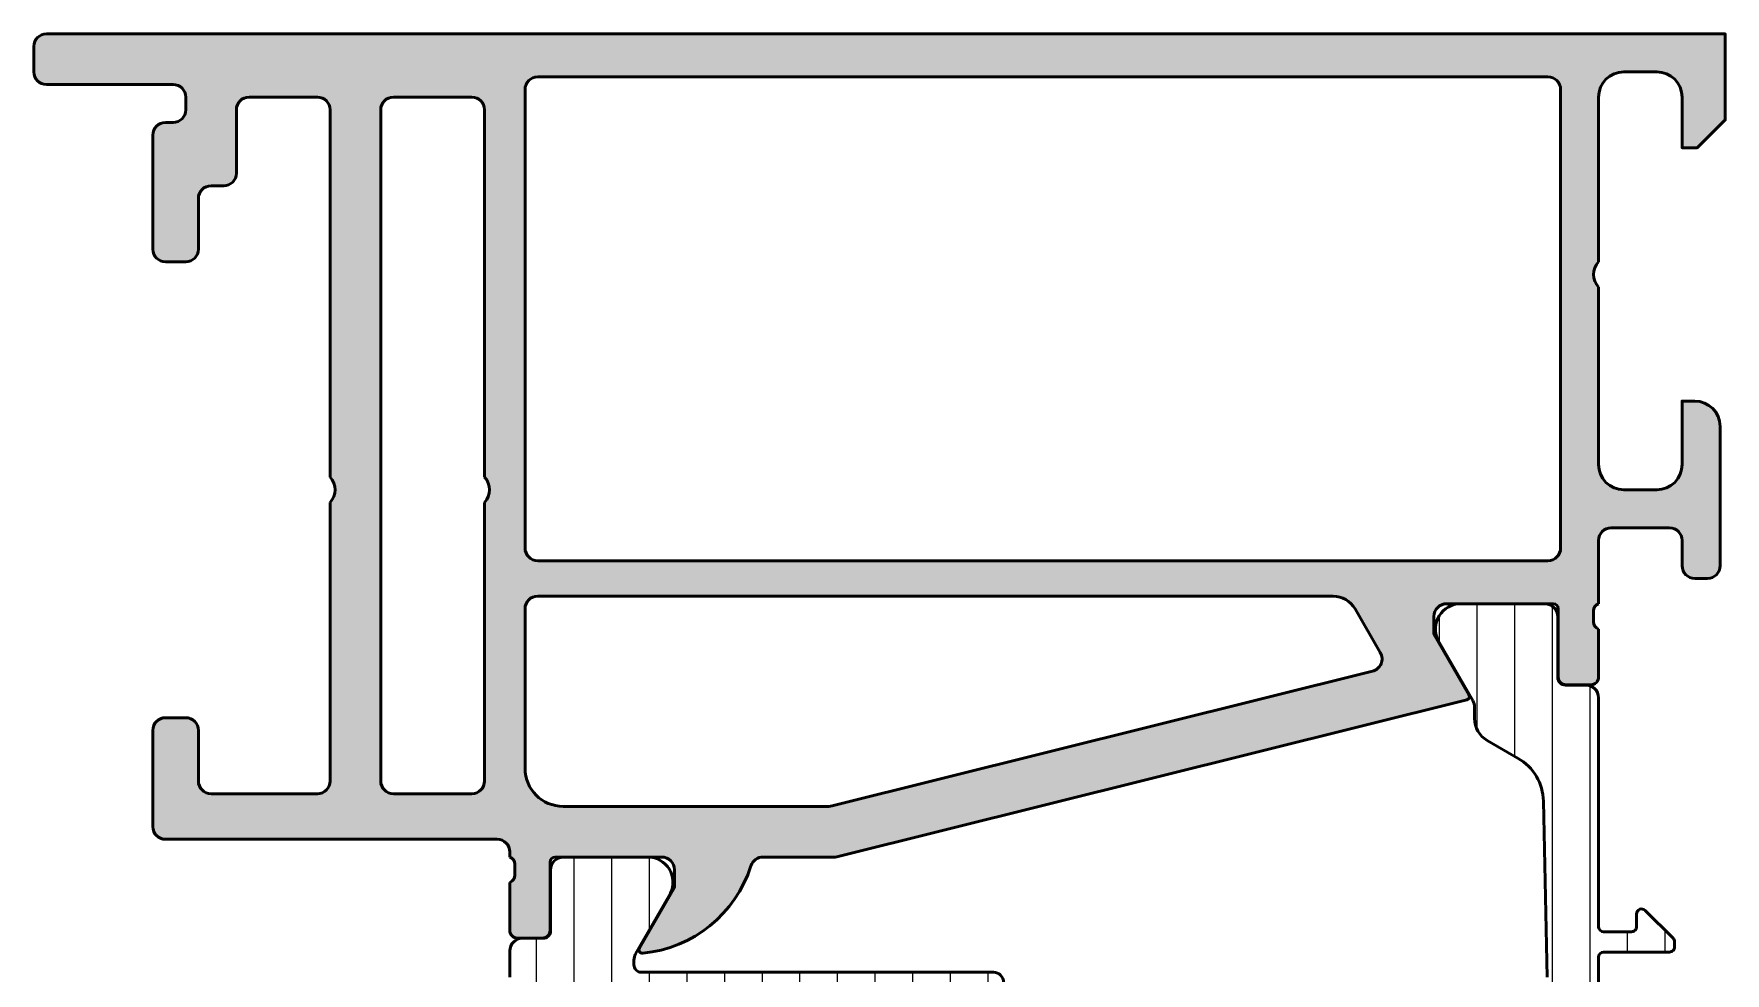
# Model space of a CAD drawing. Extents: x -26 to 63, y 0 to 100.
# Drawn here: x -25.8 to 41, y 62.9 to 100 of the extents above; entities that cross this region are included whole.
import ezdxf

# ---------------------------------------------------------------- set-up
doc = ezdxf.new("R2010")
doc.units = 0
for name, color, linetype, lineweight in [('0S-Alu contour', 7, 'Continuous', 50), ('0S-Alu hatch', 252, 'Continuous', 25), ('0S-Plastic contour', 254, 'Continuous', 50), ('0S-Plastic hatch', 253, 'Continuous', 25)]:
    doc.layers.add(name, color=color, linetype=linetype, lineweight=lineweight)
pattern_1 = [(90, (0, 0), (-1.4859, 0), [])]

# ---------------------------------------------------------------- blocks, each defined once
blk = doc.blocks.new('485140__6D739BB4_2F8B_4342_810F_809C6F480ECD_')
at = {"layer": '0S-Alu hatch'}
h = blk.add_hatch(color=256, dxfattribs=at)
edge = h.paths.add_edge_path()
edge.add_line((39.79999999999997, 78.50000000000003), (40.29999999999996, 78.50000000000003))
edge.add_arc((40.29999999999996, 79.00000000000003), 0.5, 270, 360)
edge.add_line((40.79999999999997, 79.00000000000003), (40.79999999999997, 84.50000000000001))
edge.add_arc((39.79999999999997, 84.50000000000001), 1, 0, 90)
edge.add_line((39.79999999999997, 85.50000000000001), (39.29999999999997, 85.50000000000001))
edge.add_line((39.29999999999997, 85.50000000000001), (39.29999999999997, 83.00000000000001))
edge.add_ellipse((38.29999999999997, 83.00000000000001), major_axis=(-1.000000000000003, 0), ratio=1, start_angle=90, end_angle=180, ccw=False)
edge.add_line((38.29999999999997, 82.00000000000001), (36.99999999999997, 82.00000000000001))
edge.add_ellipse((36.99999999999997, 83.00000000000001), major_axis=(-1, 0), ratio=1, start_angle=0, end_angle=90, ccw=False)
edge.add_line((35.99999999999997, 83.00000000000001), (35.99999999999997, 90.00000000000003))
edge.add_ellipse((36.52499999999997, 90.50000000000001), major_axis=(-0.7250000000000014, 0), ratio=1, start_angle=-43.6028189727038, end_angle=43.60281897270369, ccw=False)
edge.add_line((35.99999999999997, 91.00000000000003), (35.99999999999997, 97.50000000000003))
edge.add_ellipse((36.99999999999997, 97.50000000000003), major_axis=(-1, 0), ratio=1, start_angle=270, end_angle=360, ccw=False)
edge.add_line((36.99999999999997, 98.50000000000003), (38.29999999999997, 98.50000000000003))
edge.add_ellipse((38.29999999999997, 97.50000000000003), major_axis=(-1, 0), ratio=1, start_angle=180, end_angle=270, ccw=False)
edge.add_line((39.29999999999997, 97.50000000000003), (39.29999999999997, 95.50000000000001))
edge.add_line((39.29999999999997, 95.50000000000001), (39.89999999999997, 95.50000000000001))
edge.add_line((39.89999999999997, 95.50000000000001), (40.99999999999996, 96.60000000000004))
edge.add_line((40.99999999999996, 96.60000000000004), (40.99999999999996, 100))
edge.add_line((40.99999999999996, 100), (-25.30000000000003, 100))
edge.add_arc((-25.30000000000003, 99.50000000000001), 0.5, 90, 180)
edge.add_line((-25.80000000000003, 99.50000000000001), (-25.80000000000003, 98.50000000000001))
edge.add_arc((-25.30000000000001, 98.50000000000003), 0.5, 180, 270)
edge.add_line((-25.30000000000001, 98.00000000000004), (-20.30000000000002, 98.00000000000001))
edge.add_ellipse((-20.30000000000002, 97.50000000000001), major_axis=(-0.5, 0), ratio=1, start_angle=180, end_angle=270, ccw=False)
edge.add_line((-19.80000000000002, 97.50000000000001), (-19.80000000000004, 97.00000000000001))
edge.add_ellipse((-20.30000000000004, 97.00000000000001), major_axis=(-0.5, 0), ratio=1, start_angle=90, end_angle=180, ccw=False)
edge.add_line((-20.30000000000004, 96.50000000000001), (-20.60000000000004, 96.50000000000001))
edge.add_arc((-20.60000000000004, 96.00000000000001), 0.5, 90, 180)
edge.add_line((-21.10000000000004, 96.00000000000001), (-21.10000000000004, 91.50000000000003))
edge.add_arc((-20.60000000000004, 91.50000000000003), 0.5, 180, 270)
edge.add_line((-20.60000000000004, 91.00000000000003), (-19.80000000000002, 91.00000000000003))
edge.add_arc((-19.80000000000002, 91.50000000000001), 0.4999999999999858, 270, 360)
edge.add_line((-19.30000000000004, 91.50000000000001), (-19.30000000000004, 93.50000000000001))
edge.add_ellipse((-18.80000000000004, 93.50000000000003), major_axis=(-0.5, 0), ratio=1, start_angle=270, end_angle=360, ccw=False)
edge.add_line((-18.80000000000004, 94.00000000000003), (-18.30000000000002, 94.00000000000003))
edge.add_arc((-18.30000000000002, 94.50000000000001), 0.5, 270, 360)
edge.add_line((-17.80000000000002, 94.50000000000001), (-17.80000000000002, 97.00000000000001))
edge.add_ellipse((-17.30000000000002, 97.00000000000001), major_axis=(-0.5, 0), ratio=1, start_angle=270, end_angle=360, ccw=False)
edge.add_line((-17.30000000000002, 97.50000000000003), (-14.60000000000002, 97.50000000000001))
edge.add_ellipse((-14.60000000000002, 97.00000000000001), major_axis=(-0.4999999999999858, 0), ratio=1, start_angle=180, end_angle=270, ccw=False)
edge.add_line((-14.10000000000003, 97.00000000000001), (-14.10000000000001, 82.5))
edge.add_ellipse((-14.62500000000003, 82.00000000000001), major_axis=(-0.7249999999999945, 0), ratio=1, start_angle=136.3971810272975, end_angle=223.6028189727009, ccw=False)
edge.add_line((-14.10000000000002, 81.50000000000003), (-14.10000000000001, 70.50000000000003))
edge.add_ellipse((-14.60000000000001, 70.50000000000003), major_axis=(-0.5, 0), ratio=1, start_angle=90, end_angle=180, ccw=False)
edge.add_line((-14.60000000000001, 70.00000000000003), (-18.80000000000004, 70.00000000000003))
edge.add_ellipse((-18.80000000000004, 70.50000000000003), major_axis=(-0.5, 0), ratio=1, start_angle=0, end_angle=90, ccw=False)
edge.add_line((-19.30000000000004, 70.50000000000003), (-19.30000000000004, 72.50000000000003))
edge.add_arc((-19.80000000000002, 72.50000000000003), 0.5, 0, 90)
edge.add_line((-19.80000000000002, 73.00000000000003), (-20.60000000000004, 73.00000000000003))
edge.add_arc((-20.60000000000004, 72.50000000000003), 0.5, 90, 180)
edge.add_line((-21.10000000000004, 72.50000000000003), (-21.10000000000004, 68.70000000000002))
edge.add_arc((-20.60000000000004, 68.70000000000002), 0.5, 180, 270)
edge.add_line((-20.60000000000004, 68.20000000000002), (-7.500000000000014, 68.20000000000002))
edge.add_ellipse((-7.500000000000014, 67.70000000000002), major_axis=(-0.5, 0), ratio=1, start_angle=180, end_angle=270, ccw=False)
edge.add_line((-7.000000000000014, 67.70000000000002), (-7.000000000000014, 67.50000000000003))
edge.add_ellipse((-7.100000000000022, 67.21715728752541), major_axis=(-0.3000000000000023, 0), ratio=1, start_angle=180, end_angle=250.5287793655078, ccw=False)
edge.add_line((-6.800000000000011, 67.21715728752541), (-6.800000000000011, 66.78284271247465))
edge.add_ellipse((-7.100000000000008, 66.78284271247465), major_axis=(-0.2999999999999971, 0), ratio=1, start_angle=109.4712206344897, end_angle=180, ccw=False)
edge.add_line((-7.000000000000014, 66.50000000000003), (-7.000000000000014, 64.60000000000007))
edge.add_arc((-6.699999999999974, 64.60000000000007), 0.3000000000000398, 180, 269.9999999999973)
edge.add_line((-6.699999999999988, 64.30000000000003), (-5.710000000000064, 64.30000000000004))
edge.add_arc((-5.71000000000005, 64.60000000000007), 0.3000000000000256, 269.9999999999973, 360)
edge.add_line((-5.410000000000025, 64.60000000000007), (-5.41000000000001, 67.30000000000003))
edge.add_ellipse((-5.210000000000022, 67.30000000000003), major_axis=(-0.1999999999999886, 0), ratio=1, start_angle=270, end_angle=360, ccw=False)
edge.add_line((-5.210000000000022, 67.50000000000001), (-1.000000000000028, 67.50000000000003))
edge.add_ellipse((-1.000000000000028, 67.00000000000001), major_axis=(-0.5, 0), ratio=1, start_angle=180, end_angle=270, ccw=False)
edge.add_line((-0.5000000000000285, 67.00000000000001), (-0.5000000000000285, 66.30000000000003))
edge.add_line((-0.5000000000000285, 66.30000000000003), (-1.881495457622392, 63.90717967697247))
edge.add_arc((-1.761880215351737, 63.83811978464832), 0.1381197846482912, 149.9999999999988, 275.6225775507957)
edge.add_arc((-2.238223241173841, 68.67660886184784), 5.000000000000007, 275.6225775507937, 342.2515836439299)
edge.add_ellipse((2.999999999999971, 67.00000000000001), major_axis=(-0.4999999999999993, 0), ratio=1, start_angle=270, end_angle=342.2515836439297, ccw=False)
edge.add_line((2.999999999999971, 67.50000000000003), (5.850605124087991, 67.50000000000003))
edge.add_arc((5.850605124087991, 68.00000000000003), 0.5000000000000142, 270, 284.0000000000008)
edge.add_line((5.971566071887835, 67.514852136862), (30.79529441547361, 73.70410274788993))
edge.add_arc((30.76188021535168, 73.83811978464834), 0.1381197846483008, 283.9999999999987, 389.9999999999931)
edge.add_line((30.88149545762235, 73.90717967697248), (29.49999999999997, 76.30000000000004))
edge.add_line((29.49999999999997, 76.30000000000004), (29.49999999999997, 77.00000000000001))
edge.add_ellipse((29.99999999999997, 77.00000000000001), major_axis=(-0.5, 0), ratio=1, start_angle=270, end_angle=360, ccw=False)
edge.add_line((29.99999999999997, 77.50000000000003), (34.20999999999998, 77.50000000000003))
edge.add_ellipse((34.20999999999998, 77.30000000000003), major_axis=(-0.2000000000000028, 0), ratio=1, start_angle=180, end_angle=270, ccw=False)
edge.add_line((34.40999999999998, 77.30000000000003), (34.40999999999998, 74.60000000000007))
edge.add_arc((34.71000000000002, 74.60000000000007), 0.3000000000000398, 180, 270)
edge.add_line((34.71000000000002, 74.30000000000003), (35.69999999999993, 74.30000000000003))
edge.add_arc((35.69999999999993, 74.60000000000007), 0.3000000000000398, 270, 360)
edge.add_line((35.99999999999997, 74.60000000000007), (35.99999999999997, 76.50000000000003))
edge.add_ellipse((36.09999999999998, 76.78284271247465), major_axis=(-0.2999999999999999, 0), ratio=1, start_angle=0, end_angle=70.52877936550908, ccw=False)
edge.add_line((35.79999999999997, 76.78284271247465), (35.79999999999997, 77.21715728752541))
edge.add_ellipse((36.09999999999998, 77.21715728752541), major_axis=(-0.3000000000000007, 0), ratio=1, start_angle=289.471220634491, end_angle=360, ccw=False)
edge.add_line((35.99999999999997, 77.50000000000003), (35.99999999999997, 80.00000000000003))
edge.add_ellipse((36.49999999999997, 80.00000000000003), major_axis=(-0.4999999999999929, 0), ratio=1, start_angle=270, end_angle=360, ccw=False)
edge.add_line((36.49999999999997, 80.50000000000001), (38.79999999999997, 80.50000000000001))
edge.add_ellipse((38.79999999999997, 80.00000000000003), major_axis=(-0.5, 0), ratio=1, start_angle=180, end_angle=270, ccw=False)
edge.add_line((39.29999999999997, 80.00000000000003), (39.29999999999997, 79.00000000000003))
edge.add_arc((39.79999999999997, 79.00000000000003), 0.5, 180, 270)
edge = h.paths.add_edge_path()
edge.add_line((-6.400000000000034, 79.70000000000002), (-6.400000000000034, 97.80000000000003))
edge.add_ellipse((-5.900000000000034, 97.80000000000003), major_axis=(-0.5, 0), ratio=1, start_angle=270, end_angle=360, ccw=False)
edge.add_line((-5.900000000000034, 98.30000000000003), (33.99999999999997, 98.30000000000003))
edge.add_ellipse((33.99999999999997, 97.80000000000003), major_axis=(-0.5, 0), ratio=1, start_angle=180, end_angle=270, ccw=False)
edge.add_line((34.49999999999997, 97.80000000000003), (34.49999999999997, 79.70000000000003))
edge.add_ellipse((33.99999999999997, 79.70000000000003), major_axis=(-0.5, 0), ratio=1, start_angle=90, end_angle=180, ccw=False)
edge.add_line((33.99999999999997, 79.20000000000003), (-5.900000000000019, 79.2))
edge.add_ellipse((-5.900000000000019, 79.70000000000002), major_axis=(-0.5000000000000142, 0), ratio=1, start_angle=0, end_angle=90, ccw=False)
edge = h.paths.add_edge_path()
edge.add_line((-6.400000000000034, 71.00000000000003), (-6.400000000000019, 77.30000000000001))
edge.add_ellipse((-5.900000000000019, 77.30000000000001), major_axis=(-0.5, 0), ratio=1, start_angle=270, end_angle=360, ccw=False)
edge.add_line((-5.900000000000019, 77.80000000000001), (25.51628314259157, 77.80000000000001))
edge.add_ellipse((25.51628314259157, 76.80000000000003), major_axis=(-0.9999999999999948, 0), ratio=1, start_angle=209.9999999999992, end_angle=270, ccw=False)
edge.add_line((26.38230854637601, 77.30000000000001), (27.38040457618561, 75.571246965537))
edge.add_ellipse((26.94739187429339, 75.321246965537), major_axis=(-0.4999999999999971, 0), ratio=1, start_angle=103.9999999999996, end_angle=210.0000000000001, ccw=False)
edge.add_line((27.06835282209322, 74.836099102399), (5.725996950082034, 69.51485213686203))
edge.add_ellipse((5.605036002282204, 70.00000000000003), major_axis=(-0.5, 0), ratio=1, start_angle=90, end_angle=103.9999999999996, ccw=False)
edge.add_line((5.605036002282204, 69.50000000000001), (-4.900000000000034, 69.50000000000001))
edge.add_ellipse((-4.900000000000034, 71.00000000000003), major_axis=(-1.5, 0), ratio=1, start_angle=0, end_angle=90, ccw=False)
edge = h.paths.add_edge_path()
edge.add_ellipse((-11.60000000000001, 97.00000000000001), major_axis=(-0.5, 0), ratio=1, start_angle=270, end_angle=360, ccw=False)
edge.add_line((-11.60000000000001, 97.50000000000003), (-8.500000000000028, 97.50000000000001))
edge.add_ellipse((-8.500000000000028, 97.00000000000001), major_axis=(-0.5, 0), ratio=1, start_angle=180, end_angle=270, ccw=False)
edge.add_line((-8.000000000000028, 97.00000000000001), (-8.000000000000028, 82.50000000000003))
edge.add_ellipse((-8.525000000000018, 82.00000000000001), major_axis=(-0.7249999999999939, 0), ratio=1, start_angle=136.397181027296, end_angle=223.6028189727041, ccw=False)
edge.add_line((-8.000000000000028, 81.50000000000003), (-8.000000000000028, 70.50000000000007))
edge.add_ellipse((-8.500000000000028, 70.50000000000007), major_axis=(-0.5, 0), ratio=1, start_angle=90, end_angle=180, ccw=False)
edge.add_line((-8.500000000000028, 70.00000000000009), (-11.60000000000002, 70.00000000000003))
edge.add_ellipse((-11.60000000000002, 70.50000000000003), major_axis=(-0.5, 0), ratio=1, start_angle=0, end_angle=90, ccw=False)
edge.add_line((-12.10000000000002, 70.50000000000003), (-12.10000000000001, 97.00000000000001))
at = {"layer": '0S-Alu contour', "color": 7}
for points in [[(39.29999999999997, 97.50000000000003), (39.29999999999997, 95.50000000000001), (39.89999999999997, 95.50000000000001), (40.99999999999996, 96.60000000000004), (40.99999999999996, 100), (-25.30000000000003, 100)], [(-25.80000000000003, 99.50000000000001), (-25.80000000000003, 98.50000000000001)], [(-5.900000000000034, 98.30000000000003), (33.99999999999997, 98.30000000000003)], [(36.99999999999997, 98.50000000000003), (38.29999999999997, 98.50000000000003)], [(-25.30000000000001, 98.00000000000004), (-20.30000000000002, 98.00000000000001)], [(-6.400000000000034, 79.70000000000002), (-6.400000000000034, 97.80000000000003)], [(34.49999999999997, 97.80000000000003), (34.49999999999997, 79.70000000000003)], [(-19.80000000000002, 97.50000000000001), (-19.80000000000004, 97.00000000000001)], [(-17.80000000000002, 94.50000000000001), (-17.80000000000002, 97.00000000000001)], [(-17.30000000000002, 97.50000000000003), (-14.60000000000002, 97.50000000000001)], [(-14.10000000000003, 97.00000000000001), (-14.10000000000001, 82.5)], [(-12.10000000000002, 70.50000000000003), (-12.10000000000001, 97.00000000000001)], [(-11.60000000000001, 97.50000000000003), (-8.500000000000028, 97.50000000000001)], [(-8.000000000000028, 97.00000000000001), (-8.000000000000028, 82.50000000000003)], [(35.99999999999997, 91.00000000000003), (35.99999999999997, 97.50000000000003)], [(-20.30000000000004, 96.50000000000001), (-20.60000000000004, 96.50000000000001)], [(-21.10000000000004, 96.00000000000001), (-21.10000000000004, 91.50000000000003)], [(-18.80000000000004, 94.00000000000003), (-18.30000000000002, 94.00000000000003)], [(-19.30000000000004, 91.50000000000001), (-19.30000000000004, 93.50000000000001)], [(-20.60000000000004, 91.00000000000003), (-19.80000000000002, 91.00000000000003)], [(35.99999999999997, 83.00000000000001), (35.99999999999997, 90.00000000000003)], [(39.79999999999997, 85.50000000000001), (39.29999999999997, 85.50000000000001), (39.29999999999997, 83.00000000000001)], [(40.79999999999997, 79.00000000000003), (40.79999999999997, 84.50000000000001)], [(-14.10000000000002, 81.50000000000003), (-14.10000000000001, 70.50000000000003)], [(-8.000000000000028, 81.50000000000003), (-8.000000000000028, 70.50000000000007)], [(38.29999999999997, 82.00000000000001), (36.99999999999997, 82.00000000000001)], [(36.49999999999997, 80.50000000000001), (38.79999999999997, 80.50000000000001)], [(35.99999999999997, 77.50000000000003), (35.99999999999997, 80.00000000000003)], [(39.29999999999997, 80.00000000000003), (39.29999999999997, 79.00000000000003)], [(33.99999999999997, 79.20000000000003), (-5.900000000000019, 79.2)], [(39.79999999999997, 78.50000000000003), (40.29999999999996, 78.50000000000003)], [(-5.900000000000019, 77.80000000000001), (25.51628314259157, 77.80000000000001)], [(29.99999999999997, 77.50000000000003), (34.20999999999998, 77.50000000000003)], [(-6.400000000000034, 71.00000000000003), (-6.400000000000019, 77.30000000000001)], [(26.38230854637601, 77.30000000000001), (27.38040457618561, 75.571246965537)], [(30.88149545762235, 73.90717967697248), (29.49999999999997, 76.30000000000004), (29.49999999999997, 77.00000000000001)], [(34.40999999999998, 77.30000000000003), (34.40999999999998, 74.60000000000007)], [(35.79999999999997, 76.78284271247465), (35.79999999999997, 77.21715728752541)], [(35.99999999999997, 74.60000000000007), (35.99999999999997, 76.50000000000003)], [(27.06835282209322, 74.836099102399), (5.725996950082034, 69.51485213686203)], [(34.71000000000002, 74.30000000000003), (35.69999999999993, 74.30000000000003)], [(5.971566071887835, 67.514852136862), (30.79529441547361, 73.70410274788993)], [(-19.80000000000002, 73.00000000000003), (-20.60000000000004, 73.00000000000003)], [(-21.10000000000004, 72.50000000000003), (-21.10000000000004, 68.70000000000002)], [(-19.30000000000004, 70.50000000000003), (-19.30000000000004, 72.50000000000003)], [(-14.60000000000001, 70.00000000000003), (-18.80000000000004, 70.00000000000003)], [(-8.500000000000028, 70.00000000000009), (-11.60000000000002, 70.00000000000003)], [(5.605036002282204, 69.50000000000001), (-4.900000000000034, 69.50000000000001)], [(-20.60000000000004, 68.20000000000002), (-7.500000000000014, 68.20000000000002)], [(-7.000000000000014, 67.70000000000002), (-7.000000000000014, 67.50000000000003)], [(-5.210000000000022, 67.50000000000001), (-1.000000000000028, 67.50000000000003)], [(2.999999999999971, 67.50000000000003), (5.850605124087991, 67.50000000000003)], [(-6.800000000000011, 67.21715728752541), (-6.800000000000011, 66.78284271247465)], [(-5.410000000000025, 64.60000000000007), (-5.41000000000001, 67.30000000000003)], [(-0.5000000000000285, 67.00000000000001), (-0.5000000000000285, 66.30000000000003), (-1.881495457622392, 63.90717967697247)], [(-7.000000000000014, 66.50000000000003), (-7.000000000000014, 64.60000000000007)], [(-6.699999999999988, 64.30000000000003), (-5.710000000000064, 64.30000000000004)]]:
    blk.add_lwpolyline(points, dxfattribs=at)
for centre, radius, start, end in [((-25.30000000000003, 99.50000000000001), 0.5, 90, 180), ((-25.30000000000001, 98.50000000000003), 0.5, 180, 270), ((-20.60000000000004, 96.00000000000001), 0.5, 90, 180), ((-18.30000000000002, 94.50000000000001), 0.5, 270, 0), ((-20.60000000000004, 91.50000000000003), 0.5, 180, 270), ((-19.80000000000002, 91.50000000000001), 0.4999999999999858, 270, 0), ((39.79999999999997, 84.50000000000001), 1, 0, 90), ((39.79999999999997, 79.00000000000003), 0.5, 180, 270), ((40.29999999999996, 79.00000000000003), 0.5, 270, 0), ((34.71000000000002, 74.60000000000007), 0.3000000000000398, 180, 270), ((35.69999999999993, 74.60000000000007), 0.3000000000000398, 270, 0), ((30.76188021535168, 73.83811978464834), 0.1381197846483008, 283.9999999999987, 29.99999999999313), ((-20.60000000000004, 72.50000000000003), 0.5, 90, 180), ((-19.80000000000002, 72.50000000000003), 0.5, 0, 90), ((-20.60000000000004, 68.70000000000002), 0.5, 180, 270), ((5.850605124087991, 68.00000000000003), 0.5000000000000142, 270, 284.0000000000008), ((-2.238223241173841, 68.67660886184784), 5.000000000000007, 275.6225775507937, 342.2515836439299), ((-6.699999999999974, 64.60000000000007), 0.3000000000000398, 180, 269.9999999999973), ((-5.71000000000005, 64.60000000000007), 0.3000000000000256, 269.9999999999973, 0), ((-1.761880215351737, 63.83811978464832), 0.1381197846482912, 149.9999999999988, 275.6225775507957)]:
    blk.add_arc(centre, radius, start, end, dxfattribs=at)
at = {"layer": '0S-Alu contour', "color": 7, "extrusion": (0, -1e-16, -1)}
for centre, radius, start, end in [((5.900000000000034, 97.80000000000003), 0.5, 0, 90), ((-33.99999999999997, 97.80000000000003), 0.5, 90, 180), ((-36.99999999999997, 97.50000000000003), 1, 0, 90), ((-38.29999999999997, 97.50000000000003), 1, 90, 180), ((20.30000000000002, 97.50000000000001), 0.5, 90, 180), ((20.30000000000004, 97.00000000000001), 0.5, 180, 270), ((17.30000000000002, 97.00000000000001), 0.5, 0, 90), ((14.60000000000002, 97.00000000000001), 0.4999999999999858, 90, 180), ((11.60000000000001, 97.00000000000001), 0.5, 0, 90), ((8.500000000000028, 97.00000000000001), 0.5, 90, 180), ((18.80000000000004, 93.50000000000003), 0.5, 0, 90), ((-36.52499999999997, 90.50000000000001), 0.7250000000000015, 316.3971810272963, 43.60281897270371), ((-36.99999999999997, 83.00000000000001), 1, 270, 0), ((-38.29999999999997, 83.00000000000001), 1.000000000000003, 180, 270), ((14.62500000000003, 82.00000000000001), 0.7249999999999948, 136.3971810272991, 223.6028189727025), ((8.525000000000018, 82.00000000000001), 0.7249999999999939, 136.3971810272959, 223.6028189727041), ((-36.49999999999997, 80.00000000000003), 0.4999999999999929, 0, 90), ((-38.79999999999997, 80.00000000000003), 0.5, 90, 180), ((5.900000000000019, 79.70000000000002), 0.5000000000000142, 270, 0), ((-33.99999999999997, 79.70000000000003), 0.5, 180, 270), ((5.900000000000019, 77.30000000000001), 0.5, 0, 90), ((-25.51628314259157, 76.80000000000003), 0.9999999999999948, 90, 150.0000000000008), ((-29.99999999999997, 77.00000000000001), 0.5, 0, 90), ((-34.20999999999998, 77.30000000000003), 0.2000000000000028, 90, 180), ((-36.09999999999998, 77.21715728752541), 0.3000000000000007, 0, 70.52877936550902), ((-36.09999999999998, 76.78284271247465), 0.2999999999999999, 289.471220634491, 0), ((-26.94739187429339, 75.321246965537), 0.4999999999999971, 149.9999999999999, 256.0000000000004), ((4.900000000000034, 71.00000000000003), 1.5, 270, 0), ((18.80000000000004, 70.50000000000003), 0.5, 270, 0), ((14.60000000000001, 70.50000000000003), 0.5, 180, 270), ((11.60000000000002, 70.50000000000003), 0.5, 270, 0), ((8.500000000000028, 70.50000000000007), 0.5, 180, 270), ((-5.605036002282204, 70.00000000000003), 0.5, 256.0000000000004, 270), ((7.500000000000014, 67.70000000000002), 0.5, 90, 180), ((7.100000000000022, 67.21715728752541), 0.3000000000000023, 109.4712206344922, 180), ((5.210000000000022, 67.30000000000003), 0.1999999999999886, 0, 90), ((1.000000000000028, 67.00000000000001), 0.5, 90, 180), ((-2.999999999999971, 67.00000000000001), 0.4999999999999993, 17.74841635607033, 90), ((7.100000000000008, 66.78284271247465), 0.2999999999999971, 180, 250.5287793655103)]:
    blk.add_arc(centre, radius, start, end, dxfattribs=at)
blk = doc.blocks.new('284511__D73713A2_F3BB_4041_AABD_AE9E9CA98758___A95AEC4E_411C_4AE1_9208_4C59EDADB4A6_')
at = {"layer": '0S-Plastic hatch'}
h = blk.add_hatch(dxfattribs=at)
h.set_pattern_fill('ANSI31', color=256, scale=0.4680000000000001, angle=45, style=0)
h.set_pattern_definition(pattern_1)
edge = h.paths.add_edge_path()
edge.add_arc((-11.16602540378494, 61.95000000000004), 0.4999999999998935, 89.99999999995767, 119.9999999999582)
edge.add_line((-11.41602540378457, 62.38301270189236), (-15.64999999999996, 59.93852632902512))
edge.add_arc((-15.39999999999999, 59.50551362713286), 0.5000000000000147, 119.9999999999953, 180)
edge.add_line((-15.9, 59.50551362713286), (-15.9, 50.05000000000011))
edge.add_line((-15.9, 50.05000000000011), (-11.53802629928938, 23.58735954902181))
edge.add_arc((-10.55134089668849, 23.74999999999998), 1.000000000000039, 189.3601908019132, 269.9999999999984)
edge.add_line((-10.55134089668851, 22.74999999999994), (-6.449137756705212, 22.75000000000011))
edge.add_ellipse((-6.449137756705425, 21.74999999999954), major_axis=(-1.000000000000564, 0), ratio=1, start_angle=242.0205256115062, end_angle=269.99999999998784, ccw=False)
edge.add_line((-5.9799825307432, 22.63311571945734), (-3.265422387019157, 21.19100564310406))
edge.add_ellipse((-3.50000000000017, 20.74944778337533), major_axis=(-0.5000000000000889, 0), ratio=1, start_angle=180, end_angle=242.0205256115073, ccw=False)
edge.add_line((-3.000000000000071, 20.74944778337533), (-2.999999999999985, 18.70999699999998))
edge.add_arc((-2.499999999999985, 18.709997), 0.5, 180, 269.9999999999984)
edge.add_line((-2.5, 18.20999699999999), (-1.689668666659542, 18.20999699999999))
edge.add_ellipse((-1.689668666659542, 17.90999699999998), major_axis=(-0.3000000000000114, 0), ratio=1, start_angle=180, end_angle=270, ccw=False)
edge.add_line((-1.389668666659531, 17.90999699999998), (-1.390000617056557, 15.50999861706371))
edge.add_arc((-0.8900046396179347, 15.50999597743862), 0.4999959774455904, 179.9996975182267, 270.0003024811842)
edge.add_line((-0.8900019999928758, 15.01), (2.586539498106617, 15.01))
edge.add_arc((2.464268009212815, 15.97304867481267), 0.9707796181702386, 277.2357272317155, 395.7664850262783)
edge.add_line((3.25196426971776, 16.540453), (1.904096859469277, 18.95780924661294))
edge.add_arc((1.550529463884771, 19.02062904479975), 0.3591047622416628, 349.9251558070029, 373.3018250397535)
edge.add_line((1.899999999999977, 19.1032521326868), (1.899999999999977, 19.25000000000005))
edge.add_ellipse((2.199999999999931, 19.25000000000005), major_axis=(-0.2999999999999545, 0), ratio=1, start_angle=270, end_angle=360, ccw=False)
edge.add_line((2.199999999999931, 19.55), (12.09999999999994, 19.55))
edge.add_arc((12.09999999999993, 19.95000000000009), 0.400000000000091, 270.000000000001, 450.000000000001)
edge.add_line((12.09999999999993, 20.35000000000019), (3.817789365490583, 20.3499999999999))
edge.add_ellipse((3.817789365490597, 22.35000000000001), major_axis=(-2.000000000000106, 0), ratio=1, start_angle=36.05739763205918, end_angle=89.9999999999996, ccw=False)
edge.add_line((2.200933848711372, 21.17280917525619), (-5.349730055303922, 31.54354290163332))
edge.add_ellipse((-3.732874538524882, 32.72073372637712), major_axis=(-1.999999999999949, 0), ratio=1, start_angle=9.360190801872989, end_angle=36.05739763206208, ccw=False)
edge.add_line((-5.706245343726777, 32.39545282442218), (-8.577198026219946, 49.812565764959))
edge.add_ellipse((-6.603827221017922, 50.13784666691368), major_axis=(-2.000000000000032, 0), ratio=1, start_angle=-45.00000000000608, end_angle=9.360190801865315, ccw=False)
edge.add_line((-8.018040783390887, 51.55206022928695), (-4.085786437627064, 55.48431457505068))
edge.add_arc((-5.500000000000284, 56.89852813742382), 2.000000000000116, 315.0000000000017, 360)
edge.add_line((-3.50000000000017, 56.89852813742382), (-3.500000000000028, 60.42816335794332))
edge.add_ellipse((-2.500000000000028, 60.42816335794329), major_axis=(-1, 0), ratio=1, start_angle=300.00000000001216, end_angle=360, ccw=False)
edge.add_line((-3.000000000000213, 61.29418876172763), (-1.749742261193617, 62.01602540378436))
edge.add_ellipse((-1.249742261193375, 61.14999999999998), major_axis=(-1.000000000000073, 0), ratio=1, start_angle=270.00000000000244, end_angle=300.00000000001353, ccw=False)
edge.add_line((-1.249742261193418, 62.15000000000006), (12.10000000000006, 62.15000000000009))
edge.add_arc((12.10000000000006, 62.55000000000006), 0.3999999999999772, 270, 450)
edge.add_line((12.10000000000006, 62.95000000000005), (-1.799999999999982, 62.94999999999998))
edge.add_ellipse((-1.799999999999954, 63.25000000000001), major_axis=(-0.3000000000000327, 0), ratio=1, start_angle=0, end_angle=89.9999999999946, ccw=False)
edge.add_line((-2.099999999999994, 63.25000000000001), (-2.099999999999923, 63.42584767682342))
edge.add_ellipse((-1.600085349630731, 63.42587054618513), major_axis=(-0.4999146508922889, 0), ratio=1, start_angle=-29.997375516095474, end_angle=0.0026210832864990152, ccw=False)
edge.add_line((-2.033035586089866, 63.67580804022462), (-0.714518463632551, 65.95954700000001))
edge.add_arc((-1.555771112623901, 66.50018192527716), 0.999996070924476, 327.2729839001598, 441.8183919481001)
edge.add_line((-1.413460463632546, 67.49000000000001), (-4.890001961732039, 67.49000000000001))
edge.add_arc((-4.890004601357105, 66.9900040225614), 0.4999959774455833, 89.99969751881494, 180.0003024817733)
edge.add_line((-5.390000578795721, 66.99000138293118), (-5.389668628398695, 64.59000300000002))
edge.add_ellipse((-5.689668628398706, 64.59000300000002), major_axis=(-0.3000000000000114, 0), ratio=1, start_angle=90, end_angle=180, ccw=False)
edge.add_line((-5.689668628398706, 64.29000300000001), (-6.500000000000284, 64.29000300000001))
edge.add_arc((-6.500000000000284, 63.79000300000001), 0.5000000000000071, 90, 180)
edge.add_line((-7.000000000000284, 63.79000300000001), (-6.999999999999971, 62.75000000000009))
edge.add_ellipse((-7.30000000000011, 62.7500000000001), major_axis=(-0.3000000000001393, 0), ratio=1, start_angle=89.99999999999193, end_angle=180, ccw=False)
edge.add_line((-7.300000000000153, 62.44999999999996), (-11.16602540378457, 62.44999999999993))
edge = h.paths.add_edge_path()
edge.add_line((-6.713847272813666, 31.03859541237181), (-0.4900967567201349, 22.49035909801488))
edge.add_ellipse((-0.8943106359149126, 22.19606139182893), major_axis=(-0.5000000000000063, 0), ratio=1, start_angle=62.02052561152158, end_angle=216.0573976320616, ccw=False)
edge.add_line((-1.128888248895776, 21.75450353210021), (-5.60627589568574, 24.13311571945746))
edge.add_arc((-6.075431121647454, 23.25000000000022), 0.9999999999998269, 62.02052561151687, 89.99999999999675)
edge.add_line((-6.075431121647397, 24.25000000000005), (-9.139139126112326, 24.24999999999982))
edge.add_ellipse((-9.139139126112283, 26.24999999999982), major_axis=(-1.999999999999995, 0), ratio=1, start_angle=9.360190801911415, end_angle=89.9999999999988, ccw=False)
edge.add_line((-11.11250993131401, 25.92471909804356), (-11.92744850435812, 30.86867977451083))
edge.add_ellipse((-11.43410580305772, 30.94999999999999), major_axis=(-0.4999999999999929, 0), ratio=1, start_angle=-89.99999999999352, end_angle=9.360190801922386, ccw=False)
edge.add_line((-11.43410580305777, 31.44999999999998), (-7.522275031203179, 31.44999999999999))
edge.add_ellipse((-7.52227503120325, 30.45000000000002), major_axis=(-0.9999999999999634, 0), ratio=1, start_angle=216.0573976320549, end_angle=269.9999999999959, ccw=False)
edge = h.paths.add_edge_path()
edge.add_line((-14.59999999999999, 59.62098368097093), (-11.31769145362412, 61.51602540378439))
edge.add_ellipse((-10.81769145362405, 60.64999999999983), major_axis=(-1.000000000000135, 0), ratio=1, start_angle=270.0000000000008, end_angle=300.00000000000017, ccw=False)
edge.add_line((-10.81769145362406, 61.64999999999997), (-5.899999999999948, 61.64999999999992))
edge.add_ellipse((-5.899999999999948, 60.64999999999995), major_axis=(-0.9999999999999715, 0), ratio=1, start_angle=180, end_angle=270, ccw=False)
edge.add_line((-4.899999999999977, 60.64999999999991), (-4.90000000000009, 57.06421356237303))
edge.add_ellipse((-5.900000000000133, 57.06421356237303), major_axis=(-1.000000000000043, 0), ratio=1, start_angle=135.0000000000015, end_angle=180, ccw=False)
edge.add_line((-5.192893218813537, 56.35710678118647), (-9.514213562373042, 52.03578643762699))
edge.add_ellipse((-10.92842712474612, 53.45000000000009), major_axis=(-1.999999999999992, 0), ratio=1, start_angle=89.9999999999992, end_angle=134.9999999999994, ccw=False)
edge.add_line((-10.92842712474615, 51.4500000000001), (-14.1000000000001, 51.45000000000009))
edge.add_ellipse((-14.10000000000013, 52.44999999999997), major_axis=(-0.9999999999998863, 0), ratio=1, start_angle=0, end_angle=90.00000000000159, ccw=False)
edge.add_line((-15.10000000000002, 52.44999999999998), (-15.10000000000002, 58.75495827718645))
edge.add_ellipse((-14.09999999999998, 58.75495827718645), major_axis=(-1.000000000000039, 0), ratio=1, start_angle=299.9999999999996, end_angle=360, ccw=False)
edge = h.paths.add_edge_path()
edge.add_ellipse((-14.59894096789287, 50.15000000000002), major_axis=(-0.5000000000000071, 0), ratio=1, start_angle=-90, end_angle=9.360190801913802, ccw=False)
edge.add_line((-14.59894096789287, 50.65000000000003), (-10.54496389530601, 50.65000000000003))
edge.add_ellipse((-10.54496389530601, 50.15000000000003), major_axis=(-0.5000000000000071, 0), ratio=1, start_angle=189.3601908019146, end_angle=270, ccw=False)
edge.add_line((-10.05162119400557, 50.23132022548912), (-8.765906908291171, 42.43132022548905))
edge.add_ellipse((-9.259249609591606, 42.34999999999995), major_axis=(-0.5, 0), ratio=1, start_angle=90.00000000000159, end_angle=189.3601908019146, ccw=False)
edge.add_line((-9.25924960959159, 41.84999999999996), (-13.31322668217842, 41.84999999999984))
edge.add_ellipse((-13.31322668217845, 42.34999999999986), major_axis=(-0.5000000000000094, 0), ratio=1, start_angle=9.36019080191619, end_angle=90.00000000000318, ccw=False)
edge.add_line((-13.80656938347889, 42.26867977451075), (-15.0922836691933, 50.06867977451094))
edge = h.paths.add_edge_path()
edge.add_line((-13.01652338547515, 41.04999999999988), (-8.962546312888321, 41.04999999999994))
edge.add_ellipse((-8.962546312888335, 40.54999999999992), major_axis=(-0.5000000000000153, 0), ratio=1, start_angle=189.3601908019103, end_angle=269.9999999999984, ccw=False)
edge.add_line((-8.469203611587886, 40.63132022548898), (-7.183489325873608, 32.83132022548903))
edge.add_ellipse((-7.676832027174043, 32.74999999999995), major_axis=(-0.5000000000000071, 0), ratio=1, start_angle=90, end_angle=189.360190801913, ccw=False)
edge.add_line((-7.676832027174043, 32.24999999999994), (-11.73080909976087, 32.24999999999989))
edge.add_ellipse((-11.73080909976086, 32.7499999999999), major_axis=(-0.5000000000000153, 0), ratio=1, start_angle=9.360190801910278, end_angle=89.9999999999983, ccw=False)
edge.add_line((-12.22415180106131, 32.66867977451084), (-13.50986608677556, 40.46867977451079))
edge.add_ellipse((-13.01652338547514, 40.54999999999989), major_axis=(-0.4999999999999929, 0), ratio=1, start_angle=-89.99999999999841, end_angle=9.360190801914825, ccw=False)
at = {"layer": '0S-Plastic contour', "color": 7}
for points in [[(-1.413460463632546, 67.49000000000001), (-4.890001961732039, 67.49000000000001)], [(-5.390000578795721, 66.99000138293118), (-5.389668628398695, 64.59000300000002)], [(-2.033035586089866, 63.67580804022462), (-0.714518463632551, 65.95954700000001)], [(-5.689668628398706, 64.29000300000001), (-6.500000000000284, 64.29000300000001)], [(-7.000000000000284, 63.79000300000001), (-6.999999999999971, 62.75000000000009)], [(-2.099999999999994, 63.25000000000001), (-2.099999999999923, 63.42584767682342)], [(12.10000000000006, 62.95000000000005), (-1.799999999999982, 62.94999999999998)]]:
    blk.add_lwpolyline(points, dxfattribs=at)
for centre, radius, start, end in [((-4.890004601357105, 66.9900040225614), 0.4999959774455833, 89.99969751881494, 180.0003024817733), ((-1.555771112623901, 66.50018192527716), 0.999996070924476, 327.2729839001598, 81.81839194810016), ((-6.500000000000284, 63.79000300000001), 0.5000000000000071, 90, 180), ((12.10000000000006, 62.55000000000006), 0.3999999999999772, 270, 90)]:
    blk.add_arc(centre, radius, start, end, dxfattribs=at)
at = {"layer": '0S-Plastic contour', "color": 7, "extrusion": (0, 0, -1)}
for centre, radius, start, end in [((5.689668628398706, 64.59000300000002), 0.3000000000000114, 180, 270), ((1.600085349630731, 63.42587054618513), 0.4999146508922889, 359.9973789167135, 29.9973755160954), ((1.799999999999954, 63.25000000000001), 0.3000000000000327, 270.0000000000054, 0)]:
    blk.add_arc(centre, radius, start, end, dxfattribs=at)
blk = doc.blocks.new('284511__8C9E9BD4_FD69_4E73_A3AC_4B28D0A61786___89DA2A80_8BD4_4602_958B_29558AC889ED_')
at = {"layer": '0S-Plastic hatch'}
h = blk.add_hatch(dxfattribs=at)
h.set_pattern_fill('ANSI31', color=256, scale=0.4680000000000001, angle=45, style=0)
h.set_pattern_definition(pattern_1)
edge = h.paths.add_edge_path()
edge.add_line((36.19999999999609, 63.75000000000013), (38.79999999999609, 63.7500000000001))
edge.add_arc((38.79999999999613, 63.94999999999988), 0.1999999999997897, 269.9999999999878, 360)
edge.add_line((38.99999999999592, 63.94999999999997), (38.99999999999617, 64.14999999999984))
edge.add_arc((38.79999999999613, 64.15000000000006), 0.2000000000000313, 0, 45.00000000000001)
edge.add_line((38.94142135623346, 64.2914213562374), (37.84142135623348, 65.39142135623742))
edge.add_arc((37.69999999999616, 65.25000000000011), 0.2000000000000021, 44.99999999999569, 180)
edge.add_line((37.49999999999616, 65.25000000000011), (37.49999999999615, 64.75000000000026))
edge.add_ellipse((37.29999999999596, 64.75000000000026), major_axis=(-0.2000000000001911, 0), ratio=1, start_angle=89.99999999997561, end_angle=180, ccw=False)
edge.add_line((37.29999999999588, 64.55000000000007), (36.20000000000367, 64.55000000000015))
edge.add_ellipse((36.20000000000369, 64.75000000000387), major_axis=(-0.2000000000036977, 0), ratio=1, start_angle=0, end_angle=89.99999999999591, ccw=False)
edge.add_line((35.99999999999999, 64.75000000000387), (36.00000000000006, 73.79000299999993))
edge.add_arc((35.49999999999996, 73.79000299999993), 0.5000000000000995, 0, 89.9999999999992)
edge.add_line((35.49999999999997, 74.29000300000003), (34.68966598775743, 74.29000300000004))
edge.add_ellipse((34.68966598775743, 74.59000300000004), major_axis=(-0.2999999999999971, 0), ratio=1, start_angle=0, end_angle=90, ccw=False)
edge.add_line((34.38966598775743, 74.59000300000004), (34.39000061706366, 76.99000138293634))
edge.add_arc((33.89000463962505, 76.99000402256142), 0.4999959774455833, 359.9996975182267, 450.0003024811866)
edge.add_line((33.89000199999997, 77.49000000000004), (30.4134605019005, 77.49000000000005))
edge.add_arc((30.55577115089184, 76.5001819252772), 0.9999960709244732, 98.18160805189945, 212.7270160998405)
edge.add_line((29.7145185019005, 75.95954700000006), (31.03303535485914, 73.67580850701002))
edge.add_ellipse((30.60002263812881, 73.42580853271049), major_axis=(-0.4999999999999498, 0), ratio=1, start_angle=179.4547765471865, end_angle=209.9999965993442, ccw=False)
edge.add_line((31.10000000000008, 73.42105063231308), (31.10000000000009, 72.96850454237737))
edge.add_arc((32.10000000000004, 72.96850454237739), 0.9999999999999538, 180, 240.0000000000044)
edge.add_line((31.60000000000013, 72.10247913859295), (32.82344590919081, 71.39612231358282))
edge.add_ellipse((31.82344590919087, 69.66407150601391), major_axis=(-1.999999999999998, 0), ratio=1, start_angle=181.1701952823338, end_angle=240.0000000000019, ccw=False)
edge.add_line((33.82302879369471, 69.70491618742147), (33.96488551095808, 62.76021117035191))
edge.add_ellipse((33.46498978983211, 62.75000000000002), major_axis=(-0.5000000000000054, 0), ratio=1, start_angle=89.9999999999992, end_angle=181.1701952823334, ccw=False)
edge.add_line((33.4649897898321, 62.25000000000001), (32.09999999999991, 62.25000000000003))
edge.add_arc((32.09999999999991, 61.75000000000003), 0.5, 90, 270)
edge.add_line((32.09999999999991, 61.25000000000003), (33.50584299149142, 61.25000000000003))
edge.add_ellipse((33.50584299149142, 60.75000000000002), major_axis=(-0.5, 0), ratio=1, start_angle=181.170195282334, end_angle=270, ccw=False)
edge.add_line((34.00573871261739, 60.76021117035192), (34.16915151925461, 52.76021117035186))
edge.add_ellipse((33.6692557981287, 52.74999999999997), major_axis=(-0.4999999999999486, 0), ratio=1, start_angle=90.0000000000008, end_angle=181.170195282334, ccw=False)
edge.add_line((33.6692557981287, 52.25000000000002), (32.09999999999987, 52.25000000000004))
edge.add_arc((32.09999999999987, 51.75000000000003), 0.5, 90, 269.9999999999992)
edge.add_line((32.09999999999986, 51.25000000000003), (33.69999999999981, 51.25000000000003))
edge.add_ellipse((33.69999999999979, 50.74999999999995), major_axis=(-0.500000000000071, 0), ratio=1, start_angle=180, end_angle=269.9999999999984, ccw=False)
edge.add_line((34.19999999999986, 50.74999999999995), (34.19999999999983, 41.75000000000003))
edge.add_ellipse((33.69999999999982, 41.75000000000004), major_axis=(-0.5000000000000071, 0), ratio=1, start_angle=90, end_angle=180, ccw=False)
edge.add_line((33.69999999999982, 41.25000000000003), (32.09999999999983, 41.25000000000002))
edge.add_arc((32.09999999999983, 40.75000000000002), 0.5, 90, 269.9999999999992)
edge.add_line((32.09999999999982, 40.25000000000003), (33.66925579812861, 40.25000000000001))
edge.add_ellipse((33.66925579812861, 39.75000000000002), major_axis=(-0.4999999999999929, 0), ratio=1, start_angle=178.8298047176661, end_angle=270, ccw=False)
edge.add_line((34.16915151925456, 39.73978882964813), (34.00573871261726, 31.73978882964816))
edge.add_ellipse((33.50584299149131, 31.75000000000006), major_axis=(-0.499999999999995, 0), ratio=1, start_angle=90.00000000000159, end_angle=178.8298047176652, ccw=False)
edge.add_line((33.50584299149132, 31.25000000000007), (32.09999999999978, 31.25000000000002))
edge.add_arc((32.09999999999978, 30.75000000000003), 0.4999999999999858, 90, 269.9999999999992)
edge.add_line((32.09999999999978, 30.25000000000004), (33.46498978983198, 30.25000000000002))
edge.add_ellipse((33.46498978983198, 29.75000000000001), major_axis=(-0.5, 0), ratio=1, start_angle=178.8298047176661, end_angle=269.9999999999992, ccw=False)
edge.add_line((33.96488551095794, 29.73978882964812), (33.82302879369451, 22.79508381257856))
edge.add_ellipse((31.82344590919073, 22.83592849398615), major_axis=(-1.999999999999936, 0), ratio=1, start_angle=119.99999999999841, end_angle=178.8298047176658, ccw=False)
edge.add_line((32.82344590919065, 21.1038776864173), (31.59999999999993, 20.39752086140711))
edge.add_arc((32.09999999999985, 19.53149545762262), 1.000000000000001, 119.9999999999946, 180)
edge.add_line((31.09999999999985, 19.53149545762262), (31.09999999999988, 19.07894936767279))
edge.add_ellipse((30.60002263812823, 19.07419146728979), major_axis=(-0.500000000000197, 0), ratio=1, start_angle=150.0000034006543, end_angle=180.5452234511631, ccw=False)
edge.add_line((31.03303535485876, 18.82419149299013), (29.7145185019001, 16.5404530000001))
edge.add_arc((30.55577115089145, 15.99981807472292), 0.9999960709244872, 147.2729839001578, 261.818391948099)
edge.add_line((30.41346050190007, 15.01000000000006), (33.89000199999955, 15.01000000000005))
edge.add_arc((33.89000463962464, 15.50999597743867), 0.4999959774455833, 269.9996975188124, 360.0003024817733)
edge.add_line((34.39000061706325, 15.50999861706887), (34.38966598775706, 17.90999700000005))
edge.add_ellipse((34.68966598775705, 17.90999700000005), major_axis=(-0.3000000000000043, 0), ratio=1, start_angle=269.99999999999727, end_angle=360, ccw=False)
edge.add_line((34.68966598775707, 18.20999700000005), (35.49999999999954, 18.20999700000002))
edge.add_arc((35.49999999999958, 18.70999700000007), 0.5000000000000498, 269.9999999999968, 360)
edge.add_line((35.99999999999962, 18.70999700000007), (35.99999999999969, 27.74999999999236))
edge.add_ellipse((36.19999999999971, 27.74999999999236), major_axis=(-0.2000000000000135, 0), ratio=1, start_angle=270.00000000000614, end_angle=360, ccw=False)
edge.add_line((36.19999999999969, 27.94999999999238), (37.29999999999572, 27.94999999999247))
edge.add_ellipse((37.29999999999581, 27.74999999999228), major_axis=(-0.2000000000001876, 0), ratio=1, start_angle=180, end_angle=270.00000000002643, ccw=False)
edge.add_line((37.499999999996, 27.74999999999228), (37.499999999996, 27.24999999999241))
edge.add_arc((37.69999999999601, 27.24999999999241), 0.2000000000000064, 180, 315.0000000000014)
edge.add_line((37.84142135623333, 27.1085786437551), (38.9414213562333, 28.20857864375507))
edge.add_arc((38.79999999999593, 28.34999999999245), 0.2000000000000951, 314.9999999999986, 360)
edge.add_line((38.99999999999602, 28.34999999999245), (38.99999999999578, 28.54999999999254))
edge.add_arc((38.79999999999597, 28.5499999999926), 0.1999999999998039, 0, 90.00000000001425)
edge.add_line((38.79999999999593, 28.74999999999241), (36.19999999999592, 28.74999999999243))
edge.add_ellipse((36.19999999999592, 28.94999999998864), major_axis=(-0.1999999999962156, 0), ratio=1, start_angle=0, end_angle=90, ccw=False)
edge.add_line((35.9999999999997, 28.94999999998864), (35.99999999999998, 63.55000000000401))
edge.add_ellipse((36.19999999999609, 63.55000000000401), major_axis=(-0.1999999999961091, 0), ratio=1, start_angle=270, end_angle=360, ccw=False)
at = {"layer": '0S-Plastic contour', "color": 7}
for points in [[(33.89000199999997, 77.49000000000004), (30.4134605019005, 77.49000000000005)], [(34.38966598775743, 74.59000300000004), (34.39000061706366, 76.99000138293634)], [(29.7145185019005, 75.95954700000006), (31.03303535485914, 73.67580850701002)], [(35.49999999999997, 74.29000300000003), (34.68966598775743, 74.29000300000004)], [(35.99999999999999, 64.75000000000387), (36.00000000000006, 73.79000299999993)], [(31.10000000000008, 73.42105063231308), (31.10000000000009, 72.96850454237737)], [(31.60000000000013, 72.10247913859295), (32.82344590919081, 71.39612231358282)], [(33.82302879369471, 69.70491618742147), (33.96488551095808, 62.76021117035191)], [(37.49999999999616, 65.25000000000011), (37.49999999999615, 64.75000000000026)], [(38.94142135623346, 64.2914213562374), (37.84142135623348, 65.39142135623742)], [(37.29999999999588, 64.55000000000007), (36.20000000000367, 64.55000000000015)], [(38.99999999999592, 63.94999999999997), (38.99999999999617, 64.14999999999984)], [(35.9999999999997, 28.94999999998864), (35.99999999999998, 63.55000000000401)], [(36.19999999999609, 63.75000000000013), (38.79999999999609, 63.7500000000001)]]:
    blk.add_lwpolyline(points, dxfattribs=at)
for centre, radius, start, end in [((30.55577115089184, 76.5001819252772), 0.9999960709244732, 98.18160805189945, 212.7270160998405), ((33.89000463962505, 76.99000402256142), 0.4999959774455833, 359.9996975182267, 90.00030248118671), ((35.49999999999996, 73.79000299999993), 0.5000000000000995, 0, 89.9999999999992), ((32.10000000000004, 72.96850454237739), 0.9999999999999538, 180, 240.0000000000044), ((37.69999999999616, 65.25000000000011), 0.2000000000000021, 44.99999999999569, 180), ((38.79999999999613, 64.15000000000006), 0.2000000000000313, 0, 45.00000000000001), ((38.79999999999613, 63.94999999999988), 0.1999999999997897, 269.9999999999878, 0)]:
    blk.add_arc(centre, radius, start, end, dxfattribs=at)
at = {"layer": '0S-Plastic contour', "color": 7, "extrusion": (0, 0, -1)}
for centre, radius, start, end in [((-34.68966598775743, 74.59000300000004), 0.2999999999999971, 270, 0), ((-30.60002263812881, 73.42580853271049), 0.4999999999999498, 150.0000034006558, 180.5452234528136), ((-31.82344590919087, 69.66407150601391), 1.999999999999998, 119.9999999999981, 178.8298047176662), ((-36.20000000000369, 64.75000000000387), 0.2000000000036977, 270.0000000000041, 0), ((-37.29999999999596, 64.75000000000026), 0.2000000000001911, 180, 270.0000000000244), ((-36.19999999999609, 63.55000000000401), 0.1999999999961091, 0, 90)]:
    blk.add_arc(centre, radius, start, end, dxfattribs=at)
blk = doc.blocks.new('486180__BFE3811B_4FCC_4611_B3E7_AC61654B9579_')
at = {"layer": '0S-Alu contour', "color": 7}
blk.add_blockref('485140__6D739BB4_2F8B_4342_810F_809C6F480ECD_', (0, 0), dxfattribs=at)
at = {"layer": '0S-Plastic contour', "color": 7}
for name in ['284511__8C9E9BD4_FD69_4E73_A3AC_4B28D0A61786___89DA2A80_8BD4_4602_958B_29558AC889ED_', '284511__D73713A2_F3BB_4041_AABD_AE9E9CA98758___A95AEC4E_411C_4AE1_9208_4C59EDADB4A6_']:
    blk.add_blockref(name, (0, 0), dxfattribs=at)

msp = doc.modelspace()

# ---------------------------------------------------------------- block references
at = {"layer": '0S-Alu contour', "color": 7}
msp.add_blockref('486180__BFE3811B_4FCC_4611_B3E7_AC61654B9579_', (0, 0), dxfattribs=at)

doc.saveas('drawing.dxf')
